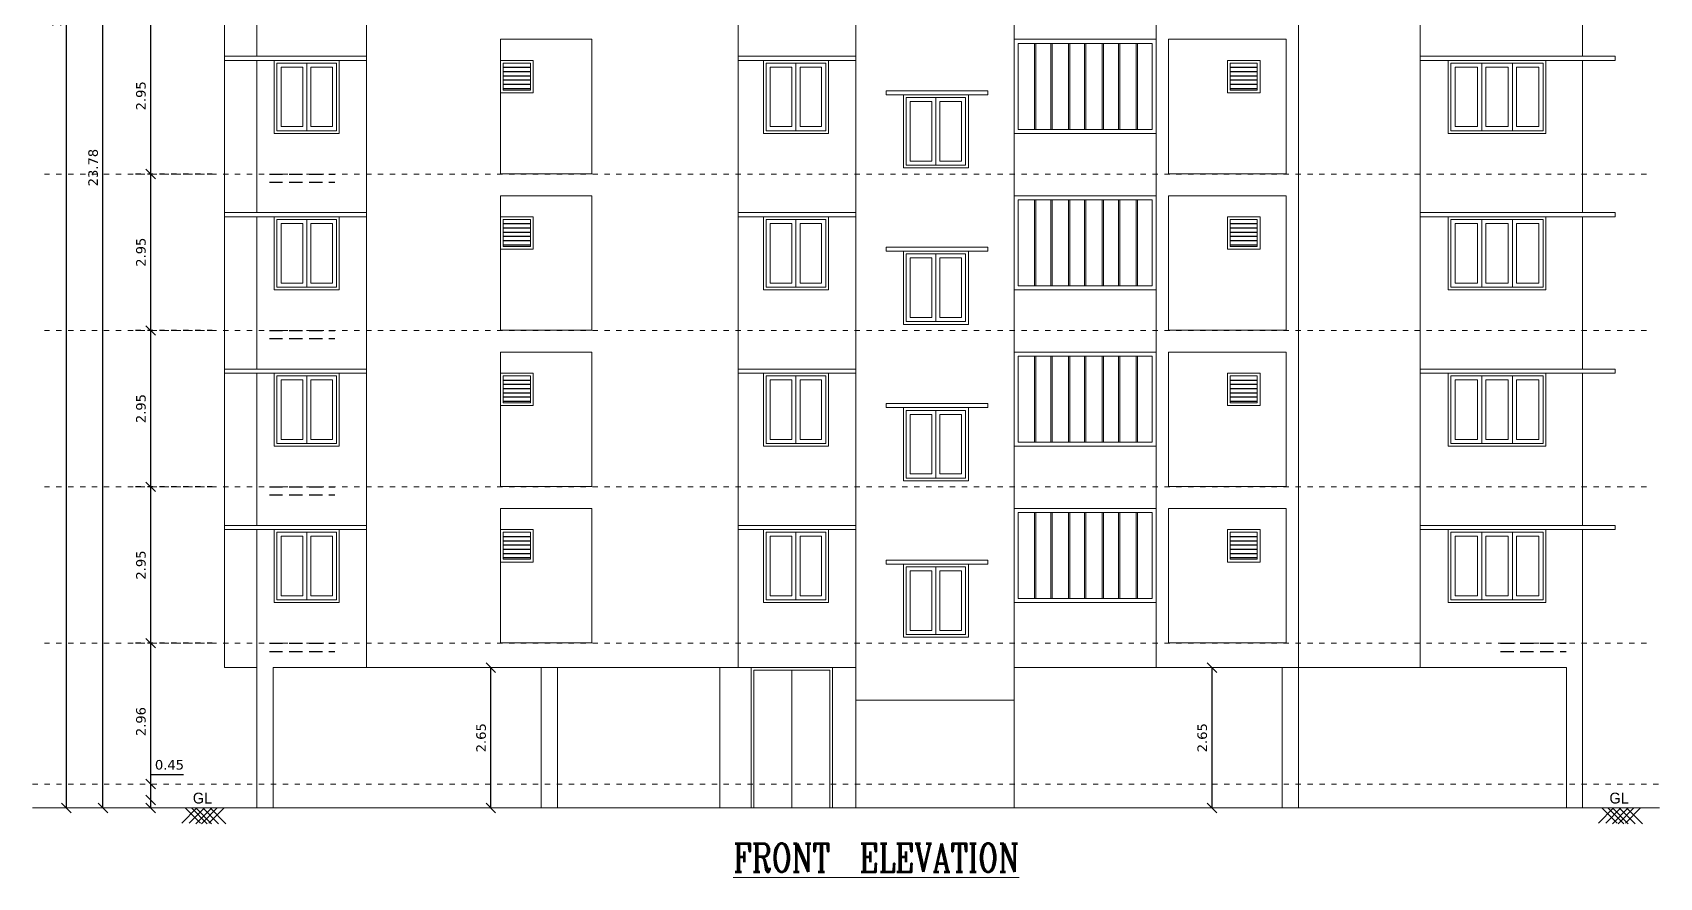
# Model space of a CAD drawing. Header units: metres. Extents: x 927 to 1109, y 805 to 891.
# Drawn here: x 1030.24 to 1060.96, y 860.07 to 876.03 of the extents above; entities that cross this region are included whole.
import ezdxf

# ---------------------------------------------------------------- set-up
doc = ezdxf.new("R2010")
doc.units = ezdxf.units.M
doc.header["$MEASUREMENT"] = 0
doc.header["$PDMODE"] = 2
doc.header["$PDSIZE"] = 50
for name, pattern in [('DOT2', [0.125, 0, -0.125]), ('DOTX2', [0.5, 0, -0.5]), ('HIDDEN', [0.375, 0.25, -0.125])]:
    doc.linetypes.add(name, pattern=pattern)
doc.layers.get('0').update_dxf_attribs({"lineweight": 0})
doc.layers.get('Defpoints').update_dxf_attribs({"lineweight": 0})
for name, color, linetype in [('BLK_1_HT_OF_BLDG', 5, 'Continuous'), ('BLK_1_PLINTH_HEIGHT', 7, 'Continuous'), ('COLUMN', 2, 'Continuous'), ('flr hts', 252, 'HIDDEN'), ('HATCH', 15, 'Continuous')]:
    doc.layers.add(name, color=color, linetype=linetype)
for name, color, linetype, lineweight in [('DIM', 3, 'Continuous', 0), ('DOOR', 8, 'Continuous', 0), ('ED', 30, 'Continuous', 0), ('TEXT', 7, 'Continuous', 0), ('wall', 7, 'Continuous', 0)]:
    doc.layers.add(name, color=color, linetype=linetype, lineweight=lineweight)
doc.styles.add('GPL$0$ROMANC', font='romanc', dxfattribs={"width": 0.75})
doc.styles.get("Standard").update_dxf_attribs({"font": 'verdana.ttf', "height": 0.18})
doc.styles.add('USA', font='GOTHIC.TTF', dxfattribs={"width": 0.8})
doc.dimstyles.new('ED', dxfattribs={"dimscale": 0, "dimtxt": 0.18, "dimasz": 0.18, "dimexe": 0, "dimexo": 0, "dimgap": 0.09, "dimtad": 1, "dimtoh": 1, "dimzin": 3, "dimdsep": 46, "dimtxsty": 'Standard', "dimblk": 'OBLIQUE', "dimcen": 0.09, "dimse1": 1, "dimse2": 1, "dimclrd": 251, "dimclrt": 30, "dimadec": 0, "dimazin": 0, "dimtfac": 1, "dimtmove": 0, "dimatfit": 3, "dimldrblk": 'ARCHTICK', "dimfxl": 1, "dimtolj": 1, "dimtzin": 0, "dimarcsym": 0})
doc.dimstyles.get("Standard").update_dxf_attribs({"dimscale": 0, "dimtxt": 0.18, "dimasz": 0.18, "dimexe": 0.18, "dimexo": 0.0625, "dimgap": 0.09, "dimtad": 1, "dimtoh": 1, "dimzin": 0, "dimdsep": 46, "dimtxsty": 'Standard', "dimblk": 'OBLIQUE', "dimcen": 0.09, "dimse1": 1, "dimse2": 1, "dimadec": 0, "dimazin": 0, "dimtfac": 1, "dimtofl": 0, "dimtmove": 0, "dimatfit": 3, "dimldrblk": 'OBLIQUE', "dimfxl": 1, "dimtolj": 1, "dimtzin": 0, "dimarcsym": 0})

# ---------------------------------------------------------------- blocks, each defined once
blk = doc.blocks.new('_Oblique')
at = {"color": 0, "linetype": 'ByBlock', "lineweight": -2}
blk.add_line((-0.5, -0.5), (0.5, 0.5), dxfattribs=at)
blk = doc.blocks.new('*D29')
at = {"layer": 'Defpoints', "color": 0, "transparency": 16777216}
for p in [(1032.47, 864.495), (1033.978, 864.495), (1033.978, 861.535)]:
    blk.add_point(p, dxfattribs=at)
at = {"layer": 'ED', "color": 251, "lineweight": -2, "transparency": 16777216}
blk.add_line((1032.47, 861.535), (1032.47, 864.495), dxfattribs=at)
at = {"layer": 'ED', "color": 251, "lineweight": -2, "transparency": 16777216, "xscale": 0.18, "yscale": 0.18, "zscale": 0.18}
for p, rotation in [((1032.47, 864.495), 90), ((1032.47, 861.535), 270)]:
    blk.add_blockref('_Oblique', p, dxfattribs=dict(at, rotation=rotation))
at = {"layer": 'ED', "color": 30, "transparency": 16777216, "insert": (1032.286, 863.015), "char_height": 0.18, "attachment_point": 5, "rotation": 90}
blk.add_mtext('\\A1;2.96', dxfattribs=at)
blk = doc.blocks.new('_ArchTick')
at = {"color": 0, "const_width": 0.15}
blk.add_lwpolyline([(-0.5, -0.5), (0.5, 0.5)], dxfattribs=at)
blk = doc.blocks.new('*D30')
at = {"layer": 'Defpoints', "color": 0, "transparency": 16777216}
for p in [(1032.47, 867.448), (1033.633, 867.448), (1033.978, 864.495)]:
    blk.add_point(p, dxfattribs=at)
at = {"layer": 'ED', "color": 251, "lineweight": -2, "transparency": 16777216}
blk.add_line((1032.47, 864.495), (1032.47, 867.448), dxfattribs=at)
at = {"layer": 'ED', "color": 251, "lineweight": -2, "transparency": 16777216, "xscale": 0.18, "yscale": 0.18, "zscale": 0.18}
for p, rotation in [((1032.47, 867.448), 90), ((1032.47, 864.495), 270)]:
    blk.add_blockref('_Oblique', p, dxfattribs=dict(at, rotation=rotation))
at = {"layer": 'ED', "color": 30, "transparency": 16777216, "insert": (1032.286, 865.971), "char_height": 0.18, "attachment_point": 5, "rotation": 90}
blk.add_mtext('\\A1;2.95', dxfattribs=at)
blk = doc.blocks.new('*D31')
at = {"layer": 'Defpoints', "color": 0, "transparency": 16777216}
for p in [(1032.47, 870.401), (1033.633, 870.401), (1033.633, 867.448)]:
    blk.add_point(p, dxfattribs=at)
at = {"layer": 'ED', "color": 251, "lineweight": -2, "transparency": 16777216}
blk.add_line((1032.47, 867.448), (1032.47, 870.401), dxfattribs=at)
at = {"layer": 'ED', "color": 251, "lineweight": -2, "transparency": 16777216, "xscale": 0.18, "yscale": 0.18, "zscale": 0.18}
for p, rotation in [((1032.47, 870.401), 90), ((1032.47, 867.448), 270)]:
    blk.add_blockref('_Oblique', p, dxfattribs=dict(at, rotation=rotation))
at = {"layer": 'ED', "color": 30, "transparency": 16777216, "insert": (1032.286, 868.925), "char_height": 0.18, "attachment_point": 5, "rotation": 90}
blk.add_mtext('\\A1;2.95', dxfattribs=at)
blk = doc.blocks.new('*D32')
at = {"layer": 'Defpoints', "color": 0, "transparency": 16777216}
for p in [(1032.47, 873.355), (1033.633, 873.355), (1033.633, 870.401)]:
    blk.add_point(p, dxfattribs=at)
at = {"layer": 'ED', "color": 251, "lineweight": -2, "transparency": 16777216}
blk.add_line((1032.47, 870.401), (1032.47, 873.355), dxfattribs=at)
at = {"layer": 'ED', "color": 251, "lineweight": -2, "transparency": 16777216, "xscale": 0.18, "yscale": 0.18, "zscale": 0.18}
for p, rotation in [((1032.47, 873.355), 90), ((1032.47, 870.401), 270)]:
    blk.add_blockref('_Oblique', p, dxfattribs=dict(at, rotation=rotation))
at = {"layer": 'ED', "color": 30, "transparency": 16777216, "insert": (1032.286, 871.878), "char_height": 0.18, "attachment_point": 5, "rotation": 90}
blk.add_mtext('\\A1;2.95', dxfattribs=at)
blk = doc.blocks.new('*D35')
at = {"layer": 'Defpoints', "color": 0, "transparency": 16777216}
for p in [(1030.878, 891.301), (1042.181, 891.301), (1031.751, 861.385)]:
    blk.add_point(p, dxfattribs=at)
at = {"layer": 'ED', "color": 251, "lineweight": -2, "transparency": 16777216}
blk.add_line((1030.878, 861.385), (1030.878, 891.301), dxfattribs=at)
at = {"layer": 'ED', "color": 251, "lineweight": -2, "transparency": 16777216, "xscale": 0.18, "yscale": 0.18, "zscale": 0.18}
for p, rotation in [((1030.878, 891.301), 90), ((1030.878, 861.385), 270)]:
    blk.add_blockref('_Oblique', p, dxfattribs=dict(at, rotation=rotation))
at = {"layer": 'ED', "color": 30, "transparency": 16777216, "insert": (1030.694, 876.493), "char_height": 0.18, "attachment_point": 5, "rotation": 90}
blk.add_mtext('\\A1;29.92', dxfattribs=at)
blk = doc.blocks.new('*D102')
at = {"layer": 'Defpoints', "color": 0, "transparency": 16777216}
for p in [(1038.892, 864.035), (1039.843, 864.035), (1039.843, 861.385)]:
    blk.add_point(p, dxfattribs=at)
at = {"layer": 'ED', "color": 251, "lineweight": -2, "transparency": 16777216}
blk.add_line((1038.892, 861.385), (1038.892, 864.035), dxfattribs=at)
at = {"layer": 'ED', "color": 251, "lineweight": -2, "transparency": 16777216, "xscale": 0.18, "yscale": 0.18, "zscale": 0.18}
for p, rotation in [((1038.892, 864.035), 90), ((1038.892, 861.385), 270)]:
    blk.add_blockref('_Oblique', p, dxfattribs=dict(at, rotation=rotation))
at = {"layer": 'ED', "color": 30, "transparency": 16777216, "insert": (1038.709, 862.71), "char_height": 0.18, "attachment_point": 5, "rotation": 90}
blk.add_mtext('\\A1;2.65', dxfattribs=at)
blk = doc.blocks.new('*D37')
at = {"layer": 'Defpoints', "color": 0, "transparency": 16777216}
for p in [(1052.51, 864.035), (1053.46, 864.035), (1053.46, 861.385)]:
    blk.add_point(p, dxfattribs=at)
at = {"layer": 'ED', "color": 251, "lineweight": -2, "transparency": 16777216}
blk.add_line((1052.51, 861.385), (1052.51, 864.035), dxfattribs=at)
at = {"layer": 'ED', "color": 251, "lineweight": -2, "transparency": 16777216, "xscale": 0.18, "yscale": 0.18, "zscale": 0.18}
for p, rotation in [((1052.51, 864.035), 90), ((1052.51, 861.385), 270)]:
    blk.add_blockref('_Oblique', p, dxfattribs=dict(at, rotation=rotation))
at = {"layer": 'ED', "color": 30, "transparency": 16777216, "insert": (1052.326, 862.71), "char_height": 0.18, "attachment_point": 5, "rotation": 90}
blk.add_mtext('\\A1;2.65', dxfattribs=at)
blk = doc.blocks.new('*D124')
at = {"layer": 'BLK_1_HT_OF_BLDG', "color": 0, "lineweight": -2, "transparency": 16777216}
blk.add_line((1031.567, 861.385), (1031.567, 885.168), dxfattribs=at)
at = {"layer": 'Defpoints', "color": 0, "transparency": 16777216}
for p in [(1031.567, 885.168), (1034.476, 885.168), (1034.476, 861.385)]:
    blk.add_point(p, dxfattribs=at)
at = {"layer": 'BLK_1_HT_OF_BLDG', "color": 0, "lineweight": -2, "transparency": 16777216, "xscale": 0.18, "yscale": 0.18, "zscale": 0.18}
for p, rotation in [((1031.567, 885.168), 90), ((1031.567, 861.385), 270)]:
    blk.add_blockref('_Oblique', p, dxfattribs=dict(at, rotation=rotation))
at = {"layer": 'BLK_1_HT_OF_BLDG', "color": 0, "transparency": 16777216, "insert": (1031.383, 873.476), "char_height": 0.18, "attachment_point": 5, "rotation": 90}
blk.add_mtext('\\A1;23.78', dxfattribs=at)
blk = doc.blocks.new('*D125')
at = {"layer": 'BLK_1_PLINTH_HEIGHT', "color": 0, "linetype": 'ByBlock', "lineweight": -2, "transparency": 16777216}
for p, q in [((1032.47, 861.835), (1032.47, 862.015)), ((1032.47, 862.015), (1033.088, 862.015)), ((1032.47, 861.385), (1032.47, 861.835))]:
    blk.add_line(p, q, dxfattribs=at)
at = {"layer": 'Defpoints', "color": 0, "linetype": 'ByBlock', "transparency": 16777216}
for p in [(1032.47, 861.835), (1034.476, 861.835), (1034.476, 861.385)]:
    blk.add_point(p, dxfattribs=at)
at = {"layer": 'BLK_1_PLINTH_HEIGHT', "color": 0, "linetype": 'ByBlock', "lineweight": -2, "transparency": 16777216, "xscale": 0.18, "yscale": 0.18, "zscale": 0.18}
for p, rotation in [((1032.47, 861.835), 90), ((1032.47, 861.385), 270)]:
    blk.add_blockref('_Oblique', p, dxfattribs=dict(at, rotation=rotation))
at = {"layer": 'BLK_1_PLINTH_HEIGHT', "color": 0, "linetype": 'ByBlock', "transparency": 16777216, "insert": (1032.824, 862.198), "char_height": 0.18, "attachment_point": 5}
blk.add_mtext('\\A1;0.45', dxfattribs=at)
blk = doc.blocks.new('*D285')
at = {"layer": 'Defpoints', "color": 0, "transparency": 16777216}
for p in [(1032.47, 876.308), (1033.863, 876.308), (1033.633, 873.355)]:
    blk.add_point(p, dxfattribs=at)
at = {"layer": 'ED', "color": 251, "lineweight": -2, "transparency": 16777216}
blk.add_line((1032.47, 873.355), (1032.47, 876.308), dxfattribs=at)
at = {"layer": 'ED', "color": 251, "lineweight": -2, "transparency": 16777216, "xscale": 0.18, "yscale": 0.18, "zscale": 0.18}
for p, rotation in [((1032.47, 876.308), 90), ((1032.47, 873.355), 270)]:
    blk.add_blockref('_Oblique', p, dxfattribs=dict(at, rotation=rotation))
at = {"layer": 'ED', "color": 30, "transparency": 16777216, "insert": (1032.286, 874.831), "char_height": 0.18, "attachment_point": 5, "rotation": 90}
blk.add_mtext('\\A1;2.95', dxfattribs=at)

msp = doc.modelspace()

# ---------------------------------------------------------------- hatches: boundary and pattern name
at = {"layer": 'HATCH'}
h = msp.add_hatch(dxfattribs=at)
h.set_pattern_fill('ANSI31', color=256, scale=0.638889, angle=135, style=0)
h.set_pattern_definition([(180, (1272.15262, 1324.66954), (0, -0.079861111), [])])
h.paths.add_polyline_path([(1039.638, 875.45), (1039.127, 875.45), (1039.127, 874.939), (1039.638, 874.939)])
h = msp.add_hatch(dxfattribs=at)
h.set_pattern_fill('ANSI31', color=256, scale=0.638889, angle=135, style=0)
h.set_pattern_definition([(180, (1285.87874, 1324.66954), (0, -0.079861111), [])])
h.paths.add_polyline_path([(1053.365, 875.45), (1052.853, 875.45), (1052.853, 874.939), (1053.365, 874.939)])
h = msp.add_hatch(dxfattribs=at)
h.set_pattern_fill('ANSI31', color=256, scale=0.638889, angle=135, style=0)
h.set_pattern_definition([(180, (1272.15262, 1321.71621), (0, -0.079861111), [])])
h.paths.add_polyline_path([(1039.638, 872.497), (1039.127, 872.497), (1039.127, 871.986), (1039.638, 871.986)])
h = msp.add_hatch(dxfattribs=at)
h.set_pattern_fill('ANSI31', color=256, scale=0.638889, angle=135, style=0)
h.set_pattern_definition([(180, (1285.87874, 1321.71621), (0, -0.079861111), [])])
h.paths.add_polyline_path([(1053.365, 872.497), (1052.853, 872.497), (1052.853, 871.986), (1053.365, 871.986)])
h = msp.add_hatch(dxfattribs=at)
h.set_pattern_fill('ANSI31', color=256, scale=0.638889, angle=135, style=0)
h.set_pattern_definition([(180, (1272.15262, 1318.76287), (0, -0.079861111), [])])
h.paths.add_polyline_path([(1039.638, 869.544), (1039.127, 869.544), (1039.127, 869.032), (1039.638, 869.032)])
h = msp.add_hatch(dxfattribs=at)
h.set_pattern_fill('ANSI31', color=256, scale=0.638889, angle=135, style=0)
h.set_pattern_definition([(180, (1285.87874, 1318.76287), (0, -0.079861111), [])])
h.paths.add_polyline_path([(1053.365, 869.544), (1052.853, 869.544), (1052.853, 869.032), (1053.365, 869.032)])
h = msp.add_hatch(dxfattribs=at)
h.set_pattern_fill('ANSI31', color=256, scale=0.638889, angle=135, style=0)
h.set_pattern_definition([(180, (1272.15262, 1315.80954), (0, -0.079861111), [])])
h.paths.add_polyline_path([(1039.638, 866.59), (1039.127, 866.59), (1039.127, 866.079), (1039.638, 866.079)])
h = msp.add_hatch(dxfattribs=at)
h.set_pattern_fill('ANSI31', color=256, scale=0.638889, angle=135, style=0)
h.set_pattern_definition([(180, (1285.87874, 1315.80954), (0, -0.079861111), [])])
h.paths.add_polyline_path([(1053.365, 866.59), (1052.853, 866.59), (1052.853, 866.079), (1053.365, 866.079)])

# ---------------------------------------------------------------- linework, layer by layer
at = {"color": 251, "linetype": 'DOT2'}
for p, q in [((1030.461, 873.355), (1060.721, 873.355)), ((1030.461, 870.401), (1060.721, 870.401)), ((1030.461, 867.448), (1060.721, 867.448)), ((1030.461, 864.495), (1060.721, 864.495)), ((1030.238, 861.835), (1060.959, 861.835))]:
    msp.add_line(p, q, dxfattribs=at)
at = {"layer": 'COLUMN', "linetype": 'HIDDEN'}
for p, q in [((1034.711, 873.355), (1035.949, 873.355)), ((1034.711, 873.201), (1035.949, 873.201)), ((1034.711, 870.401), (1035.949, 870.401)), ((1034.711, 870.248), (1035.949, 870.248)), ((1034.711, 867.448), (1035.949, 867.448)), ((1034.711, 867.295), (1035.949, 867.295)), ((1034.711, 864.495), (1035.949, 864.495)), ((1057.956, 864.495), (1059.195, 864.495)), ((1034.711, 864.341), (1035.949, 864.341)), ((1057.956, 864.341), (1059.195, 864.341))]:
    msp.add_line(p, q, dxfattribs=at)
at = {"layer": 'DOOR', "linetype": 'Continuous'}
for p, q in [((1051.458, 875.898), (1048.775, 875.898)), ((1051.458, 875.898), (1048.775, 875.898)), ((1048.851, 875.821), (1051.381, 875.821)), ((1048.851, 874.198), (1048.851, 875.821)), ((1049.158, 875.821), (1049.158, 874.198)), ((1049.183, 875.821), (1049.183, 874.198)), ((1049.465, 874.198), (1049.465, 875.821)), ((1049.49, 874.198), (1049.49, 875.821)), ((1049.797, 875.821), (1049.797, 874.198)), ((1049.822, 875.821), (1049.822, 874.198)), ((1050.103, 874.198), (1050.103, 875.821)), ((1050.129, 874.198), (1050.129, 875.821)), ((1050.436, 875.821), (1050.436, 874.198)), ((1050.461, 875.821), (1050.461, 874.198)), ((1050.742, 874.198), (1050.742, 875.821)), ((1050.768, 874.198), (1050.768, 875.821)), ((1051.075, 875.821), (1051.075, 874.198)), ((1051.1, 875.821), (1051.1, 874.198)), ((1051.381, 875.821), (1051.381, 874.198)), ((1036.029, 875.501), (1034.802, 875.501)), ((1034.802, 875.501), (1034.802, 874.121)), ((1035.978, 875.45), (1034.853, 875.45)), ((1034.853, 875.45), (1034.853, 874.172)), ((1035.415, 875.45), (1035.415, 874.172)), ((1035.978, 874.172), (1035.978, 875.45)), ((1036.029, 874.121), (1036.029, 875.501)), ((1045.267, 875.501), (1044.04, 875.501)), ((1044.04, 875.501), (1044.04, 874.121)), ((1045.216, 875.45), (1044.091, 875.45)), ((1044.091, 875.45), (1044.091, 874.172)), ((1044.654, 875.45), (1044.654, 874.172)), ((1045.216, 874.172), (1045.216, 875.45)), ((1045.267, 874.121), (1045.267, 875.501)), ((1058.811, 875.501), (1056.971, 875.501)), ((1056.971, 875.501), (1056.971, 874.121)), ((1058.76, 875.45), (1057.022, 875.45)), ((1057.022, 875.45), (1057.022, 874.172)), ((1057.602, 875.45), (1057.602, 874.172)), ((1058.181, 875.45), (1058.181, 874.172)), ((1058.76, 874.172), (1058.76, 875.45)), ((1058.811, 874.121), (1058.811, 875.501)), ((1059.508, 872.625), (1059.508, 875.501)), ((1047.909, 874.85), (1046.683, 874.85)), ((1046.683, 874.85), (1046.683, 873.47)), ((1047.858, 874.799), (1046.734, 874.799)), ((1046.734, 874.799), (1046.734, 873.521)), ((1047.296, 874.799), (1047.296, 873.521)), ((1047.858, 873.521), (1047.858, 874.799)), ((1047.909, 873.47), (1047.909, 874.85)), ((1034.802, 874.121), (1036.029, 874.121)), ((1034.853, 874.172), (1035.978, 874.172)), ((1044.04, 874.121), (1045.267, 874.121)), ((1044.091, 874.172), (1045.216, 874.172)), ((1051.458, 874.121), (1048.775, 874.121)), ((1051.381, 874.198), (1048.851, 874.198)), ((1056.971, 874.121), (1058.811, 874.121)), ((1057.022, 874.172), (1058.76, 874.172)), ((1046.683, 873.47), (1047.909, 873.47)), ((1046.734, 873.521), (1047.858, 873.521)), ((1051.458, 872.945), (1048.775, 872.945)), ((1048.851, 872.868), (1051.381, 872.868)), ((1048.851, 871.245), (1048.851, 872.868)), ((1049.158, 872.868), (1049.158, 871.245)), ((1049.183, 872.868), (1049.183, 871.245)), ((1049.465, 871.245), (1049.465, 872.868)), ((1049.49, 871.245), (1049.49, 872.868)), ((1049.797, 872.868), (1049.797, 871.245)), ((1049.822, 872.868), (1049.822, 871.245)), ((1050.103, 871.245), (1050.103, 872.868)), ((1050.129, 871.245), (1050.129, 872.868)), ((1050.436, 872.868), (1050.436, 871.245)), ((1050.461, 872.868), (1050.461, 871.245)), ((1050.742, 871.245), (1050.742, 872.868)), ((1050.768, 871.245), (1050.768, 872.868)), ((1051.075, 872.868), (1051.075, 871.245)), ((1051.1, 872.868), (1051.1, 871.245)), ((1051.381, 872.868), (1051.381, 871.245)), ((1036.029, 872.548), (1034.802, 872.548)), ((1034.802, 872.548), (1034.802, 871.168)), ((1035.978, 872.497), (1034.853, 872.497)), ((1034.853, 872.497), (1034.853, 871.219)), ((1035.415, 872.497), (1035.415, 871.219)), ((1035.978, 871.219), (1035.978, 872.497)), ((1036.029, 871.168), (1036.029, 872.548)), ((1045.267, 872.548), (1044.04, 872.548)), ((1044.04, 872.548), (1044.04, 871.168)), ((1045.216, 872.497), (1044.091, 872.497)), ((1044.091, 872.497), (1044.091, 871.219)), ((1044.654, 872.497), (1044.654, 871.219)), ((1045.216, 871.219), (1045.216, 872.497)), ((1045.267, 871.168), (1045.267, 872.548)), ((1058.811, 872.548), (1056.971, 872.548)), ((1056.971, 872.548), (1056.971, 871.168)), ((1058.76, 872.497), (1057.022, 872.497)), ((1057.022, 872.497), (1057.022, 871.219)), ((1057.602, 872.497), (1057.602, 871.219)), ((1058.181, 872.497), (1058.181, 871.219)), ((1058.76, 871.219), (1058.76, 872.497)), ((1058.811, 871.168), (1058.811, 872.548)), ((1059.508, 869.671), (1059.508, 872.548)), ((1047.909, 871.896), (1046.683, 871.896)), ((1046.683, 871.896), (1046.683, 870.516)), ((1047.909, 870.516), (1047.909, 871.896)), ((1047.858, 871.845), (1046.734, 871.845)), ((1046.734, 871.845), (1046.734, 870.567)), ((1047.296, 871.845), (1047.296, 870.567)), ((1047.858, 870.567), (1047.858, 871.845)), ((1051.381, 871.245), (1048.851, 871.245)), ((1034.802, 871.168), (1036.029, 871.168)), ((1034.853, 871.219), (1035.978, 871.219)), ((1044.04, 871.168), (1045.267, 871.168)), ((1044.091, 871.219), (1045.216, 871.219)), ((1051.458, 871.168), (1048.775, 871.168)), ((1056.971, 871.168), (1058.811, 871.168)), ((1057.022, 871.219), (1058.76, 871.219)), ((1046.683, 870.516), (1047.909, 870.516)), ((1046.734, 870.567), (1047.858, 870.567)), ((1051.458, 869.991), (1048.775, 869.991)), ((1048.851, 869.915), (1051.381, 869.915)), ((1048.851, 868.291), (1048.851, 869.915)), ((1049.158, 869.915), (1049.158, 868.291)), ((1049.183, 869.915), (1049.183, 868.291)), ((1049.465, 868.291), (1049.465, 869.915)), ((1049.49, 868.291), (1049.49, 869.915)), ((1049.797, 869.915), (1049.797, 868.291)), ((1049.822, 869.915), (1049.822, 868.291)), ((1050.103, 868.291), (1050.103, 869.915)), ((1050.129, 868.291), (1050.129, 869.915)), ((1050.436, 869.915), (1050.436, 868.291)), ((1050.461, 869.915), (1050.461, 868.291)), ((1050.742, 868.291), (1050.742, 869.915)), ((1050.768, 868.291), (1050.768, 869.915)), ((1051.075, 869.915), (1051.075, 868.291)), ((1051.1, 869.915), (1051.1, 868.291)), ((1051.381, 869.915), (1051.381, 868.291)), ((1036.029, 869.595), (1034.802, 869.595)), ((1034.802, 869.595), (1034.802, 868.215)), ((1035.978, 869.544), (1034.853, 869.544)), ((1034.853, 869.544), (1034.853, 868.266)), ((1035.415, 869.544), (1035.415, 868.266)), ((1035.978, 868.266), (1035.978, 869.544)), ((1036.029, 868.215), (1036.029, 869.595)), ((1045.267, 869.595), (1044.04, 869.595)), ((1044.04, 869.595), (1044.04, 868.215)), ((1045.216, 869.544), (1044.091, 869.544)), ((1044.091, 869.544), (1044.091, 868.266)), ((1044.654, 869.544), (1044.654, 868.266)), ((1045.216, 868.266), (1045.216, 869.544)), ((1045.267, 868.215), (1045.267, 869.595)), ((1058.811, 869.595), (1056.971, 869.595)), ((1056.971, 869.595), (1056.971, 868.215)), ((1058.76, 869.544), (1057.022, 869.544)), ((1057.022, 869.544), (1057.022, 868.266)), ((1057.602, 869.544), (1057.602, 868.266)), ((1058.181, 869.544), (1058.181, 868.266)), ((1058.76, 868.266), (1058.76, 869.544)), ((1058.811, 868.215), (1058.811, 869.595)), ((1059.508, 866.718), (1059.508, 869.595)), ((1047.909, 868.943), (1046.683, 868.943)), ((1046.683, 868.943), (1046.683, 867.563)), ((1047.858, 868.892), (1046.734, 868.892)), ((1046.734, 868.892), (1046.734, 867.614)), ((1047.296, 868.892), (1047.296, 867.614)), ((1047.858, 867.614), (1047.858, 868.892)), ((1047.909, 867.563), (1047.909, 868.943)), ((1034.802, 868.215), (1036.029, 868.215)), ((1034.853, 868.266), (1035.978, 868.266)), ((1044.04, 868.215), (1045.267, 868.215)), ((1044.091, 868.266), (1045.216, 868.266)), ((1051.458, 868.215), (1048.775, 868.215)), ((1051.381, 868.291), (1048.851, 868.291)), ((1056.971, 868.215), (1058.811, 868.215)), ((1057.022, 868.266), (1058.76, 868.266)), ((1046.683, 867.563), (1047.909, 867.563)), ((1046.734, 867.614), (1047.858, 867.614)), ((1051.458, 867.038), (1048.775, 867.038)), ((1048.851, 866.961), (1051.381, 866.961)), ((1048.851, 865.338), (1048.851, 866.961)), ((1049.158, 866.961), (1049.158, 865.338)), ((1049.183, 866.961), (1049.183, 865.338)), ((1049.465, 865.338), (1049.465, 866.961)), ((1049.49, 865.338), (1049.49, 866.961)), ((1049.797, 866.961), (1049.797, 865.338)), ((1049.822, 866.961), (1049.822, 865.338)), ((1050.103, 865.338), (1050.103, 866.961)), ((1050.129, 865.338), (1050.129, 866.961)), ((1050.436, 866.961), (1050.436, 865.338)), ((1050.461, 866.961), (1050.461, 865.338)), ((1050.742, 865.338), (1050.742, 866.961)), ((1050.768, 865.338), (1050.768, 866.961)), ((1051.075, 866.961), (1051.075, 865.338)), ((1051.1, 866.961), (1051.1, 865.338)), ((1051.381, 866.961), (1051.381, 865.338)), ((1036.029, 866.641), (1034.802, 866.641)), ((1034.802, 866.641), (1034.802, 865.261)), ((1036.029, 865.261), (1036.029, 866.641)), ((1045.267, 866.641), (1044.04, 866.641)), ((1044.04, 866.641), (1044.04, 865.261)), ((1045.267, 865.261), (1045.267, 866.641)), ((1058.811, 866.641), (1056.971, 866.641)), ((1056.971, 866.641), (1056.971, 865.261)), ((1058.811, 865.261), (1058.811, 866.641)), ((1035.978, 866.59), (1034.853, 866.59)), ((1034.853, 866.59), (1034.853, 865.312)), ((1035.415, 866.59), (1035.415, 865.312)), ((1035.978, 865.312), (1035.978, 866.59)), ((1045.216, 866.59), (1044.091, 866.59)), ((1044.091, 866.59), (1044.091, 865.312)), ((1044.654, 866.59), (1044.654, 865.312)), ((1045.216, 865.312), (1045.216, 866.59)), ((1058.76, 866.59), (1057.022, 866.59)), ((1057.022, 866.59), (1057.022, 865.312)), ((1057.602, 866.59), (1057.602, 865.312)), ((1058.181, 866.59), (1058.181, 865.312)), ((1058.76, 865.312), (1058.76, 866.59)), ((1047.909, 865.99), (1046.683, 865.99)), ((1046.683, 865.99), (1046.683, 864.61)), ((1047.858, 865.939), (1046.734, 865.939)), ((1046.734, 865.939), (1046.734, 864.661)), ((1047.296, 865.939), (1047.296, 864.661)), ((1047.858, 864.661), (1047.858, 865.939)), ((1047.909, 864.61), (1047.909, 865.99)), ((1034.802, 865.261), (1036.029, 865.261)), ((1034.853, 865.312), (1035.978, 865.312)), ((1044.04, 865.261), (1045.267, 865.261)), ((1044.091, 865.312), (1045.216, 865.312)), ((1051.458, 865.261), (1048.775, 865.261)), ((1051.381, 865.338), (1048.851, 865.338)), ((1056.971, 865.261), (1058.811, 865.261)), ((1057.022, 865.312), (1058.76, 865.312)), ((1046.683, 864.61), (1047.909, 864.61)), ((1046.734, 864.661), (1047.858, 864.661)), ((1054.141, 864.035), (1056.441, 864.035)), ((1056.441, 864.035), (1059.201, 864.035))]:
    msp.add_line(p, q, dxfattribs=at)
at = {"layer": 'DOOR'}
for p, q in [((1033.343, 861.385), (1033.056, 861.094)), ((1033.121, 861.385), (1033.408, 861.094)), ((1033.483, 861.385), (1033.196, 861.094)), ((1033.238, 861.385), (1033.536, 861.084)), ((1033.322, 861.385), (1033.619, 861.084)), ((1033.621, 861.385), (1033.324, 861.084)), ((1033.727, 861.385), (1033.43, 861.084)), ((1033.451, 861.385), (1033.749, 861.084)), ((1033.855, 861.385), (1033.568, 861.094)), ((1033.59, 861.385), (1033.887, 861.084)), ((1060.092, 861.385), (1059.805, 861.094)), ((1059.87, 861.385), (1060.157, 861.094)), ((1060.232, 861.385), (1059.945, 861.094)), ((1059.987, 861.385), (1060.284, 861.084)), ((1060.071, 861.385), (1060.368, 861.084)), ((1060.37, 861.385), (1060.072, 861.084)), ((1060.476, 861.385), (1060.179, 861.084)), ((1060.2, 861.385), (1060.497, 861.084)), ((1060.603, 861.385), (1060.316, 861.094)), ((1060.338, 861.385), (1060.636, 861.084))]:
    msp.add_line(p, q, dxfattribs=at)
at = {"layer": 'DOOR', "linetype": 'Continuous'}
for points in [[(1033.863, 875.501), (1036.546, 875.501), (1036.546, 875.578), (1033.863, 875.578)], [(1043.561, 875.501), (1045.785, 875.501), (1045.785, 875.578), (1043.561, 875.578)], [(1056.441, 875.501), (1060.121, 875.501), (1060.121, 875.578), (1056.441, 875.578)], [(1034.93, 874.249), (1035.339, 874.249), (1035.339, 875.374), (1034.93, 875.374)], [(1035.901, 874.249), (1035.492, 874.249), (1035.492, 875.374), (1035.901, 875.374)], [(1039.076, 874.888), (1039.69, 874.888), (1039.69, 875.501), (1039.076, 875.501)], [(1039.127, 874.939), (1039.638, 874.939), (1039.638, 875.45), (1039.127, 875.45)], [(1044.168, 874.249), (1044.577, 874.249), (1044.577, 875.374), (1044.168, 875.374)], [(1045.139, 874.249), (1044.73, 874.249), (1044.73, 875.374), (1045.139, 875.374)], [(1052.802, 874.888), (1053.416, 874.888), (1053.416, 875.501), (1052.802, 875.501)], [(1052.853, 874.939), (1053.365, 874.939), (1053.365, 875.45), (1052.853, 875.45)], [(1057.099, 874.249), (1057.525, 874.249), (1057.525, 875.374), (1057.099, 875.374)], [(1057.678, 874.249), (1058.104, 874.249), (1058.104, 875.374), (1057.678, 875.374)], [(1058.258, 874.249), (1058.684, 874.249), (1058.684, 875.374), (1058.258, 875.374)], [(1046.357, 874.85), (1048.274, 874.85), (1048.274, 874.926), (1046.357, 874.926)], [(1046.811, 873.597), (1047.219, 873.597), (1047.219, 874.722), (1046.811, 874.722)], [(1047.782, 873.597), (1047.373, 873.597), (1047.373, 874.722), (1047.782, 874.722)], [(1033.863, 872.548), (1036.546, 872.548), (1036.546, 872.625), (1033.863, 872.625)], [(1039.076, 871.935), (1039.69, 871.935), (1039.69, 872.548), (1039.076, 872.548)], [(1039.127, 871.986), (1039.638, 871.986), (1039.638, 872.497), (1039.127, 872.497)], [(1043.561, 872.548), (1045.785, 872.548), (1045.785, 872.625), (1043.561, 872.625)], [(1052.802, 871.935), (1053.416, 871.935), (1053.416, 872.548), (1052.802, 872.548)], [(1052.853, 871.986), (1053.365, 871.986), (1053.365, 872.497), (1052.853, 872.497)], [(1056.441, 872.548), (1060.121, 872.548), (1060.121, 872.625), (1056.441, 872.625)], [(1034.93, 871.296), (1035.339, 871.296), (1035.339, 872.42), (1034.93, 872.42)], [(1035.901, 871.296), (1035.492, 871.296), (1035.492, 872.42), (1035.901, 872.42)], [(1044.168, 871.296), (1044.577, 871.296), (1044.577, 872.42), (1044.168, 872.42)], [(1045.139, 871.296), (1044.73, 871.296), (1044.73, 872.42), (1045.139, 872.42)], [(1057.099, 871.296), (1057.525, 871.296), (1057.525, 872.42), (1057.099, 872.42)], [(1057.678, 871.296), (1058.104, 871.296), (1058.104, 872.42), (1057.678, 872.42)], [(1058.258, 871.296), (1058.684, 871.296), (1058.684, 872.42), (1058.258, 872.42)], [(1046.357, 871.896), (1048.274, 871.896), (1048.274, 871.973), (1046.357, 871.973)], [(1046.811, 870.644), (1047.219, 870.644), (1047.219, 871.769), (1046.811, 871.769)], [(1047.782, 870.644), (1047.373, 870.644), (1047.373, 871.769), (1047.782, 871.769)], [(1033.863, 869.595), (1036.546, 869.595), (1036.546, 869.671), (1033.863, 869.671)], [(1034.93, 868.342), (1035.339, 868.342), (1035.339, 869.467), (1034.93, 869.467)], [(1035.901, 868.342), (1035.492, 868.342), (1035.492, 869.467), (1035.901, 869.467)], [(1039.076, 868.981), (1039.69, 868.981), (1039.69, 869.595), (1039.076, 869.595)], [(1039.127, 869.032), (1039.638, 869.032), (1039.638, 869.544), (1039.127, 869.544)], [(1043.561, 869.595), (1045.785, 869.595), (1045.785, 869.671), (1043.561, 869.671)], [(1044.168, 868.342), (1044.577, 868.342), (1044.577, 869.467), (1044.168, 869.467)], [(1045.139, 868.342), (1044.73, 868.342), (1044.73, 869.467), (1045.139, 869.467)], [(1052.802, 868.981), (1053.416, 868.981), (1053.416, 869.595), (1052.802, 869.595)], [(1052.853, 869.032), (1053.365, 869.032), (1053.365, 869.544), (1052.853, 869.544)], [(1056.441, 869.595), (1060.121, 869.595), (1060.121, 869.671), (1056.441, 869.671)], [(1057.099, 868.342), (1057.525, 868.342), (1057.525, 869.467), (1057.099, 869.467)], [(1057.678, 868.342), (1058.104, 868.342), (1058.104, 869.467), (1057.678, 869.467)], [(1058.258, 868.342), (1058.684, 868.342), (1058.684, 869.467), (1058.258, 869.467)], [(1046.357, 868.943), (1048.274, 868.943), (1048.274, 869.02), (1046.357, 869.02)], [(1046.811, 867.691), (1047.219, 867.691), (1047.219, 868.815), (1046.811, 868.815)], [(1047.782, 867.691), (1047.373, 867.691), (1047.373, 868.815), (1047.782, 868.815)], [(1033.863, 866.641), (1036.546, 866.641), (1036.546, 866.718), (1033.863, 866.718)], [(1039.076, 866.028), (1039.69, 866.028), (1039.69, 866.641), (1039.076, 866.641)], [(1043.561, 866.641), (1045.785, 866.641), (1045.785, 866.718), (1043.561, 866.718)], [(1052.802, 866.028), (1053.416, 866.028), (1053.416, 866.641), (1052.802, 866.641)], [(1056.441, 866.641), (1060.121, 866.641), (1060.121, 866.718), (1056.441, 866.718)], [(1034.93, 865.389), (1035.339, 865.389), (1035.339, 866.514), (1034.93, 866.514)], [(1035.901, 865.389), (1035.492, 865.389), (1035.492, 866.514), (1035.901, 866.514)], [(1039.127, 866.079), (1039.638, 866.079), (1039.638, 866.59), (1039.127, 866.59)], [(1044.168, 865.389), (1044.577, 865.389), (1044.577, 866.514), (1044.168, 866.514)], [(1045.139, 865.389), (1044.73, 865.389), (1044.73, 866.514), (1045.139, 866.514)], [(1052.853, 866.079), (1053.365, 866.079), (1053.365, 866.59), (1052.853, 866.59)], [(1057.099, 865.389), (1057.525, 865.389), (1057.525, 866.514), (1057.099, 866.514)], [(1057.678, 865.389), (1058.104, 865.389), (1058.104, 866.514), (1057.678, 866.514)], [(1058.258, 865.389), (1058.684, 865.389), (1058.684, 866.514), (1058.258, 866.514)], [(1046.357, 865.99), (1048.274, 865.99), (1048.274, 866.066), (1046.357, 866.066)], [(1046.811, 864.737), (1047.219, 864.737), (1047.219, 865.862), (1046.811, 865.862)], [(1047.782, 864.737), (1047.373, 864.737), (1047.373, 865.862), (1047.782, 865.862)]]:
    msp.add_lwpolyline(points, close=True, dxfattribs=at)
at = {"layer": 'ED', "color": 0}
msp.add_line((1030.238, 861.385), (1060.959, 861.385), dxfattribs=at)
at = {"layer": 'flr hts', "linetype": 'DOTX2', "ltscale": 0.25}
for p, q in [((1033.633, 873.355), (1032.077, 873.355)), ((1033.633, 870.401), (1032.077, 870.401)), ((1033.633, 867.448), (1032.077, 867.448)), ((1033.633, 864.495), (1032.077, 864.495))]:
    msp.add_line(p, q, dxfattribs=at)
at = {"layer": 'wall', "color": 1}
for p, q in [((1045.785, 863.421), (1045.785, 888.388)), ((1048.775, 863.421), (1048.775, 888.388)), ((1059.508, 875.578), (1059.508, 888.235)), ((1034.476, 875.578), (1034.476, 886.668)), ((1051.458, 864.035), (1051.458, 886.668)), ((1054.141, 864.035), (1054.141, 886.668)), ((1056.441, 864.035), (1056.441, 886.668)), ((1033.863, 864.035), (1033.863, 885.168)), ((1036.546, 864.035), (1036.546, 885.168)), ((1043.561, 864.035), (1043.561, 885.168)), ((1034.476, 872.625), (1034.476, 875.501)), ((1034.476, 869.671), (1034.476, 872.548)), ((1034.476, 866.718), (1034.476, 869.595)), ((1034.476, 861.385), (1034.476, 866.641)), ((1059.508, 861.385), (1059.508, 866.641)), ((1034.476, 864.035), (1033.863, 864.035)), ((1034.783, 861.385), (1034.783, 864.035)), ((1034.783, 864.035), (1036.546, 864.035)), ((1036.546, 864.035), (1043.561, 864.035)), ((1039.843, 861.385), (1039.843, 864.035)), ((1040.15, 861.385), (1040.15, 864.035)), ((1043.216, 861.385), (1043.216, 864.035)), ((1043.561, 864.035), (1045.785, 864.035)), ((1044.577, 863.984), (1044.577, 861.385)), ((1048.775, 864.035), (1051.458, 864.035)), ((1051.458, 864.035), (1054.141, 864.035)), ((1053.835, 861.385), (1053.835, 864.035)), ((1054.141, 864.035), (1054.141, 861.385)), ((1059.201, 861.385), (1059.201, 864.035)), ((1045.785, 863.421), (1048.775, 863.421)), ((1045.785, 863.421), (1045.785, 861.385)), ((1048.775, 863.421), (1048.775, 861.385))]:
    msp.add_line(p, q, dxfattribs=at)
for points in [[(1039.076, 873.36), (1040.801, 873.36), (1040.801, 875.898), (1039.076, 875.898)], [(1051.688, 873.36), (1053.911, 873.36), (1053.911, 875.898), (1051.688, 875.898)], [(1039.076, 870.407), (1040.801, 870.407), (1040.801, 872.945), (1039.076, 872.945)], [(1051.688, 870.407), (1053.911, 870.407), (1053.911, 872.945), (1051.688, 872.945)], [(1039.076, 867.453), (1040.801, 867.453), (1040.801, 869.991), (1039.076, 869.991)], [(1051.688, 867.453), (1053.911, 867.453), (1053.911, 869.991), (1051.688, 869.991)], [(1039.076, 864.5), (1040.801, 864.5), (1040.801, 867.038), (1039.076, 867.038)], [(1051.688, 864.5), (1053.911, 864.5), (1053.911, 867.038), (1051.688, 867.038)]]:
    msp.add_lwpolyline(points, close=True, dxfattribs=at)
for points in [[(1043.81, 861.385), (1043.81, 864.035), (1045.344, 864.035), (1045.344, 861.385)], [(1043.861, 861.385), (1043.861, 863.984), (1045.293, 863.984), (1045.293, 861.385)]]:
    msp.add_lwpolyline(points, dxfattribs=at)

# ---------------------------------------------------------------- texts
at = {"layer": 'DIM', "style": 'USA'}
for p in [(1033.265, 861.468), (1060.014, 861.468)]:
    msp.add_text('GL', height=0.2044, dxfattribs=at).set_placement(p)
at = {"layer": 'TEXT', "style": 'GPL$0$ROMANC', "width": 0.75}
msp.add_text('%%UFRONT  ELEVATION', height=0.53667, dxfattribs=at).set_placement((1043.47, 860.179))

# ---------------------------------------------------------------- dimensions: what is measured, and where the dimension line sits
at = {"layer": 'BLK_1_HT_OF_BLDG'}
dim = msp.add_linear_dim(base=(1031.567, 885.168), p1=(1034.476, 861.385), p2=(1034.476, 885.168), angle=90, dimstyle='Standard', override={"dimscale": 1}, dxfattribs=at)
dim.commit()
dim.dimension.update_dxf_attribs({"geometry": '*D124', "text_midpoint": (1031.567, 873.476), "dimtype": 160})
at = {"layer": 'BLK_1_PLINTH_HEIGHT', "linetype": 'ByBlock'}
dim = msp.add_linear_dim(base=(1032.47, 861.835), p1=(1034.476, 861.385), p2=(1034.476, 861.835), angle=90, dimstyle='Standard', override={"dimscale": 1}, dxfattribs=at)
dim.commit()
dim.dimension.update_dxf_attribs({"geometry": '*D125', "text_midpoint": (1032.824, 862.198)})
at = {"layer": 'ED'}
dim = msp.add_linear_dim(base=(1030.878, 891.301), p1=(1031.751, 861.385), p2=(1042.181, 891.301), angle=90, dimstyle='ED', override={"dimscale": 1, "dimpost": '\\X'}, dxfattribs=at)
dim.commit()
dim.dimension.update_dxf_attribs({"geometry": '*D35', "text_midpoint": (1030.878, 876.493), "dimtype": 160})
at = {"layer": 'ED', "color": 25}
dim = msp.add_linear_dim(base=(1032.47, 876.308), p1=(1033.633, 873.355), p2=(1033.863, 876.308), angle=90, dimstyle='ED', override={"dimscale": 1, "dimpost": '\\X', "dimtmove": 1}, dxfattribs=at)
dim.commit()
dim.dimension.update_dxf_attribs({"geometry": '*D285', "text_midpoint": (1032.286, 874.831)})
at = {"layer": 'ED'}
for base, p1, p2, picture, middle in [((1032.47, 873.355), (1033.633, 870.401), (1033.633, 873.355), '*D32', (1032.286, 871.878)), ((1032.47, 870.401), (1033.633, 867.448), (1033.633, 870.401), '*D31', (1032.286, 868.925)), ((1032.47, 867.448), (1033.978, 864.495), (1033.633, 867.448), '*D30', (1032.286, 865.971)), ((1032.47, 864.495), (1033.978, 861.535), (1033.978, 864.495), '*D29', (1032.286, 863.015)), ((1038.892, 864.035), (1039.843, 861.385), (1039.843, 864.035), '*D102', (1038.709, 862.71)), ((1052.51, 864.035), (1053.46, 861.385), (1053.46, 864.035), '*D37', (1052.326, 862.71))]:
    dim = msp.add_linear_dim(base=base, p1=p1, p2=p2, angle=90, dimstyle='ED', override={"dimscale": 1, "dimpost": '\\X'}, dxfattribs=at)
    dim.commit()
    dim.dimension.update_dxf_attribs({"geometry": picture, "text_midpoint": middle})

doc.saveas('drawing.dxf')
